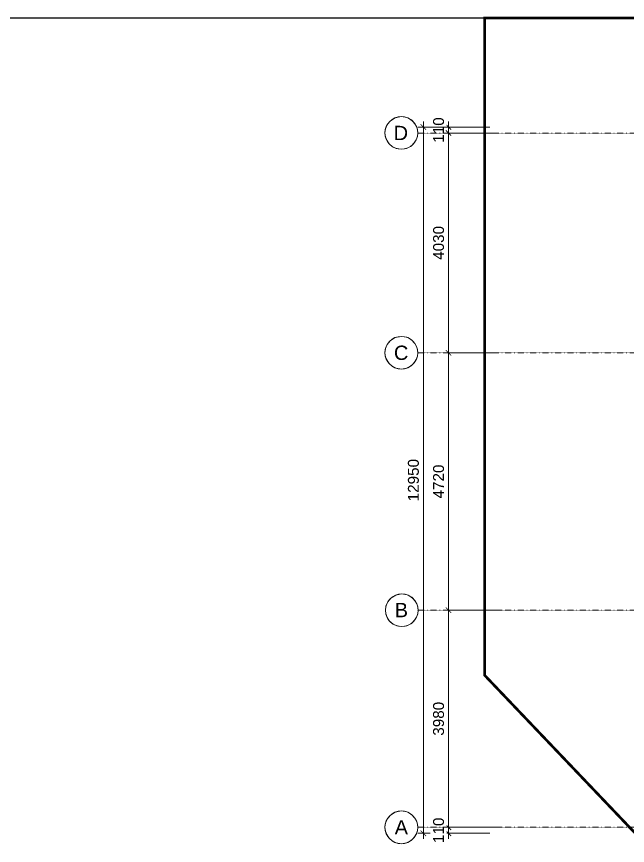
# Model space of a CAD drawing. Header units: millimetres. Extents: x -127141 to 682685, y -1234500 to 49778.
# Drawn here: x 251108 to 262318, y -15172 to 25 of the extents above; entities that cross this region are included whole.
import ezdxf
from ezdxf.enums import TextEntityAlignment as Align

# ---------------------------------------------------------------- set-up
doc = ezdxf.new("R2010")
doc.units = ezdxf.units.MM
doc.header["$MEASUREMENT"] = 0
doc.set_wipeout_variables(frame=1)
doc.linetypes.add('DASHDOT', pattern=[1, 0.5, -0.25, 0, -0.25])
doc.linetypes.add('HIDDEN', pattern=[0.75, 0.5, -0.25])
doc.layers.add('-RANH GIOI LO DAT', color=12, linetype='Continuous')
for name, color, linetype, lineweight in [('A-DIM', 251, 'Continuous', 15), ('A-KY HIEU', 34, 'Continuous', 20), ('A-NET THAY', 125, 'Continuous', 18), ('A-TRUC', 251, 'DASHDOT', 5)]:
    doc.layers.add(name, color=color, linetype=linetype, lineweight=lineweight)
doc.layers.add('LUOI GIONG', color=160, linetype='Continuous', plot=False)
doc.styles.add('A1-arial', font='arial.ttf', dxfattribs={"width": 0.8})
doc.styles.get("Standard").update_dxf_attribs({"font": 'arial.ttf'})
doc.dimstyles.new('DIM_LAYOUT A2-A3', dxfattribs={"dimscale": 0, "dimtxt": 2, "dimasz": 1, "dimexe": 1, "dimexo": 0, "dimgap": 0.8, "dimtad": 1, "dimdec": 0, "dimlfac": -1, "dimzin": 0, "dimdsep": 46, "dimtxsty": 'Standard', "dimblk": 'ARCHTICK', "dimcen": 1, "dimdle": 1, "dimclrd": 256, "dimclre": 256, "dimclrt": 7, "dimadec": 0, "dimazin": 0, "dimtfac": 1, "dimtdec": 0, "dimtix": 1, "dimtofl": 0, "dimtmove": 2, "dimatfit": 3, "dimldrblk": 'ARCHTICK', "dimfxl": 1, "dimtfill": 1, "dimtolj": 1, "dimtzin": 0, "dimarcsym": 0})

# ---------------------------------------------------------------- blocks, each defined once
blk = doc.blocks.new('_ArchTick')
at = {"color": 0, "linetype": 'ByBlock', "const_width": 0.15}
blk.add_lwpolyline([(-0.5, -0.5), (0.5, 0.5)], dxfattribs=at)
blk = doc.blocks.new('*D362')
at = {"layer": 'A-DIM', "lineweight": -2, "transparency": 16777216}
for p, q in [((1166, 17884), (1166, 17984)), ((1885, 17884), (1066, 17884)), ((1885, 17774), (1066, 17774)), ((1166, 17774), (1166, 17674))]:
    blk.add_line(p, q, dxfattribs=at)
at = {"layer": 'Defpoints', "color": 0, "transparency": 16777216}
for p in [(1885, 17884, 0), (1885, 17774, 0)]:
    blk.add_point(p, dxfattribs=at)
at = {"layer": 'A-DIM', "lineweight": -2, "transparency": 16777216, "xscale": 100, "yscale": 100, "zscale": 100}
for p, rotation in [((1166, 17884), 270), ((1166, 17774), 90)]:
    blk.add_blockref('_ArchTick', p, dxfattribs=dict(at, rotation=rotation))
at = {"layer": 'A-DIM', "color": 7, "transparency": 16777216, "insert": (984, 17829), "char_height": 200, "attachment_point": 5, "rotation": 90, "bg_fill": 3, "box_fill_scale": 1.25, "bg_fill_color": 256, "bg_fill_true_color": 13158600, "bg_fill_transparency": 0}
blk.add_mtext('\\A1;110', dxfattribs=at)
at = {"layer": 'Defpoints', "color": 0, "transparency": 16777216}
blk.add_point((1166, 17774), dxfattribs=at)
blk = doc.blocks.new('*D369')
at = {"layer": 'A-DIM', "lineweight": -2, "transparency": 16777216}
for p, q in [((1166, 13644), (1166, 17874)), ((2024, 17774), (1066, 17774)), ((2024, 13744), (1066, 13744))]:
    blk.add_line(p, q, dxfattribs=at)
at = {"layer": 'Defpoints', "color": 0, "transparency": 16777216}
for p in [(1166, 17774), (2024, 17774, 0), (2024, 13744, 0)]:
    blk.add_point(p, dxfattribs=at)
at = {"layer": 'A-DIM', "lineweight": -2, "transparency": 16777216, "xscale": 100, "yscale": 100, "zscale": 100}
for p, rotation in [((1166, 17774), 90), ((1166, 13744), 270)]:
    blk.add_blockref('_ArchTick', p, dxfattribs=dict(at, rotation=rotation))
at = {"layer": 'A-DIM', "color": 7, "transparency": 16777216, "insert": (984, 15759), "char_height": 200, "attachment_point": 5, "rotation": 90, "bg_fill": 3, "box_fill_scale": 1.25, "bg_fill_color": 256, "bg_fill_true_color": 13158600, "bg_fill_transparency": 0}
blk.add_mtext('\\A1;4030', dxfattribs=at)
blk = doc.blocks.new('*D375')
at = {"layer": 'A-DIM', "lineweight": -2, "transparency": 16777216}
for p, q in [((1166, 4944), (1166, 9124)), ((2137, 9024), (1066, 9024)), ((2137, 5044), (1066, 5044))]:
    blk.add_line(p, q, dxfattribs=at)
at = {"layer": 'Defpoints', "color": 0, "transparency": 16777216}
for p in [(1166, 9024), (2137, 9024, 0), (2137, 5044, 0)]:
    blk.add_point(p, dxfattribs=at)
at = {"layer": 'A-DIM', "lineweight": -2, "transparency": 16777216, "xscale": 100, "yscale": 100, "zscale": 100}
for p, rotation in [((1166, 9024), 90), ((1166, 5044), 270)]:
    blk.add_blockref('_ArchTick', p, dxfattribs=dict(at, rotation=rotation))
at = {"layer": 'A-DIM', "color": 7, "transparency": 16777216, "insert": (984, 7034), "char_height": 200, "attachment_point": 5, "rotation": 90, "bg_fill": 3, "box_fill_scale": 1.25, "bg_fill_color": 256, "bg_fill_true_color": 13158600, "bg_fill_transparency": 0}
blk.add_mtext('\\A1;3980', dxfattribs=at)
blk = doc.blocks.new('*D376')
at = {"layer": 'A-DIM', "lineweight": -2, "transparency": 16777216}
for p, q in [((1166, 8924), (1166, 13844)), ((2062, 13744), (1066, 13744)), ((2062, 9024), (1066, 9024))]:
    blk.add_line(p, q, dxfattribs=at)
at = {"layer": 'Defpoints', "color": 0, "transparency": 16777216}
for p in [(1166, 13744), (2062, 13744, 0), (2062, 9024, 0)]:
    blk.add_point(p, dxfattribs=at)
at = {"layer": 'A-DIM', "lineweight": -2, "transparency": 16777216, "xscale": 100, "yscale": 100, "zscale": 100}
for p, rotation in [((1166, 13744), 90), ((1166, 9024), 270)]:
    blk.add_blockref('_ArchTick', p, dxfattribs=dict(at, rotation=rotation))
at = {"layer": 'A-DIM', "color": 7, "transparency": 16777216, "insert": (984, 11384), "char_height": 200, "attachment_point": 5, "rotation": 90, "bg_fill": 3, "box_fill_scale": 1.25, "bg_fill_color": 256, "bg_fill_true_color": 13158600, "bg_fill_transparency": 0}
blk.add_mtext('\\A1;4720', dxfattribs=at)
blk = doc.blocks.new('Tag - Metric')
blk.add_lwpolyline([(0, 3.44), (-1.1, 3.26), (-2.06, 2.76), (-2.71, 2.12), (-3.13, 1.43), (-3.37, 0.73), (-3.44, 0), (-3.3, -0.99), (-2.83, -1.96), (-2.11, -2.72), (-1.16, -3.24), (0, -3.44), (1.28, -3.19), (2.29, -2.57), (2.96, -1.75), (3.33, -0.88), (3.44, 0), (3.34, 0.84), (3.08, 1.53), (2.65, 2.2), (1.84, 2.91), (1.07, 3.27), (0, 3.44)], close=True)
blk.add_circle((0, 0), 3.44)
at = {"style": 'A1-arial', "flags": 8}
blk.add_attdef('1', text='', height=3, dxfattribs=at).set_placement((0, 0), align=Align.MIDDLE_CENTER)
blk = doc.blocks.new('*D378')
at = {"layer": 'A-DIM', "lineweight": -2, "transparency": 16777216}
for p, q in [((704, 17984), (704, 4834)), ((1923, 17884), (604, 17884)), ((1923, 4934), (604, 4934))]:
    blk.add_line(p, q, dxfattribs=at)
at = {"layer": 'Defpoints', "color": 0, "transparency": 16777216}
for p in [(1923, 17884, 0), (704, 4934), (1923, 4934, 0)]:
    blk.add_point(p, dxfattribs=at)
at = {"layer": 'A-DIM', "lineweight": -2, "transparency": 16777216, "xscale": 100, "yscale": 100, "zscale": 100}
for p, rotation in [((704, 17884), 90), ((704, 4934), 270)]:
    blk.add_blockref('_ArchTick', p, dxfattribs=dict(at, rotation=rotation))
at = {"layer": 'A-DIM', "color": 7, "transparency": 16777216, "insert": (522, 11409), "char_height": 200, "attachment_point": 5, "rotation": 90, "bg_fill": 3, "box_fill_scale": 1.25, "bg_fill_color": 256, "bg_fill_true_color": 13158600, "bg_fill_transparency": 0}
blk.add_mtext('\\A1;12950', dxfattribs=at)
blk = doc.blocks.new('*D379')
at = {"layer": 'A-DIM', "lineweight": -2, "transparency": 16777216}
for p, q in [((1923, 5044), (1066, 5044)), ((1166, 5044), (1166, 5144)), ((1923, 4934), (1066, 4934)), ((1166, 4934), (1166, 4834))]:
    blk.add_line(p, q, dxfattribs=at)
at = {"layer": 'Defpoints', "color": 0, "transparency": 16777216}
for p in [(1923, 5044, 0), (1923, 4934, 0)]:
    blk.add_point(p, dxfattribs=at)
at = {"layer": 'A-DIM', "lineweight": -2, "transparency": 16777216, "xscale": 100, "yscale": 100, "zscale": 100}
for p, rotation in [((1166, 5044), 270), ((1166, 4934), 90)]:
    blk.add_blockref('_ArchTick', p, dxfattribs=dict(at, rotation=rotation))
at = {"layer": 'A-DIM', "color": 7, "transparency": 16777216, "insert": (984, 4989), "char_height": 200, "attachment_point": 5, "rotation": 90, "bg_fill": 3, "box_fill_scale": 1.25, "bg_fill_color": 256, "bg_fill_true_color": 13158600, "bg_fill_transparency": 0}
blk.add_mtext('\\A1;110', dxfattribs=at)
at = {"layer": 'Defpoints', "color": 0, "transparency": 16777216}
blk.add_point((1166, 5044), dxfattribs=at)
blk = doc.blocks.new('A$C7b9f95d2')
at = {"layer": 'A-KY HIEU'}
ref = blk.add_blockref('Tag - Metric', (300, 17775.4, 0), dxfattribs=dict(at, xscale=87.13796474971016, yscale=87.13796474971016, zscale=87.13796474971016, rotation=180))
ref.add_attrib('DETAIL#', 'D', dxfattribs={"layer": '0', "height": 262.5, "style": 'A1-arial'}).set_placement((291.3, 17774.3, 0), align=Align.MIDDLE_CENTER)
ref = blk.add_blockref('Tag - Metric', (300, 13745.4, 0), dxfattribs=dict(at, xscale=87.13796474971016, yscale=87.13796474971016, zscale=87.13796474971016, rotation=180))
ref.add_attrib('DETAIL#', 'C', dxfattribs={"layer": '0', "height": 262.5, "style": 'A1-arial'}).set_placement((296.3, 13744.3, 0), align=Align.MIDDLE_CENTER)
ref = blk.add_blockref('Tag - Metric', (308, 9023.6, 0), dxfattribs=dict(at, xscale=87.13796474971016, yscale=87.13796474971016, zscale=87.13796474971016, rotation=180))
ref.add_attrib('DETAIL#', 'B', dxfattribs={"layer": '0', "height": 262.5, "style": 'A1-arial'}).set_placement((300.7, 9027.2, 0), align=Align.MIDDLE_CENTER)
ref = blk.add_blockref('Tag - Metric', (300, 5043.6, 0), dxfattribs=dict(at, xscale=87.13796474971016, yscale=87.13796474971016, zscale=87.13796474971016, rotation=180))
ref.add_attrib('DETAIL#', 'A', dxfattribs={"layer": '0', "height": 262.5, "style": 'A1-arial'}).set_placement((300, 5043.6, 0), align=Align.MIDDLE_CENTER)
at = {"layer": 'A-DIM'}
for base, p1, p2, angle, picture, middle in [((1166.2, 17773.6), (1885.3, 17883.6, 0), (1885.3, 17773.6, 0), 90, '*D362', (984.1, 17828.6)), ((1166.2, 9023.6, 0), (2137.1, 5043.6, 0), (2137.2, 9023.6, 0), 270, '*D375', (984, 7033.6, 0))]:
    dim = blk.add_linear_dim(base=base, p1=p1, p2=p2, angle=angle, dimstyle='DIM_LAYOUT A2-A3', override={"dimscale": 100}, dxfattribs=at)
    dim.commit()
    dim.dimension.update_dxf_attribs({"geometry": picture, "text_midpoint": middle})
dim = blk.add_linear_dim(base=(1166.2, 17773.6, 0), p1=(2024.1, 13743.6, 0), p2=(2024.1, 17773.6), angle=270, dimstyle='DIM_LAYOUT A2-A3', override={"dimscale": 100}, dxfattribs=at)
dim.commit()
dim.dimension.update_dxf_attribs({"geometry": '*D369', "text_midpoint": (984, 15758.6, 0)})
dim = blk.add_linear_dim(base=(1166.2, 13743.6, 0), p1=(2061.8, 9023.6, 0), p2=(2061.8, 13743.6, 0), angle=270, dimstyle='DIM_LAYOUT A2-A3', override={"dimscale": 100}, dxfattribs=at)
dim.commit()
dim.dimension.update_dxf_attribs({"geometry": '*D376', "text_midpoint": (984.1, 11383.6, 0)})
dim = blk.add_linear_dim(base=(703.8, 4933.6), p1=(1923, 17883.6, 0), p2=(1923, 4933.6, 0), angle=90, dimstyle='DIM_LAYOUT A2-A3', override={"dimscale": 100}, dxfattribs=at)
dim.commit()
dim.dimension.update_dxf_attribs({"geometry": '*D378', "text_midpoint": (521.7, 11408.6)})
at = {"layer": 'A-TRUC', "ltscale": 3}
for p, q in [((14146.6, 17773.6, 0), (599.3, 17773.6, 0)), ((14146.6, 13743.6, 0), (599.3, 13743.6, 0)), ((14146.6, 9023.6, 0), (599.3, 9023.6, 0))]:
    blk.add_line(p, q, dxfattribs=at)
at = {"layer": 'A-DIM'}
dim = blk.add_linear_dim(base=(1166.2, 5043.6, 0), p1=(1923, 4933.6, 0), p2=(1923, 5043.6, 0), angle=90, dimstyle='DIM_LAYOUT A2-A3', override={"dimscale": 100}, dxfattribs=at)
dim.commit()
dim.dimension.update_dxf_attribs({"geometry": '*D379', "text_midpoint": (984.1, 4988.6, 0)})
at = {"layer": 'A-TRUC', "ltscale": 3}
blk.add_line((14146.6, 5043.6, 0), (599.3, 5043.6, 0), dxfattribs=at)

msp = doc.modelspace()

# ---------------------------------------------------------------- linework, layer by layer
at = {"layer": '-RANH GIOI LO DAT', "linetype": 'HIDDEN', "ltscale": 10, "const_width": 50}
msp.add_lwpolyline([(259697.5, 0), (259697.5, -12051.4), (264691.9, -17287.2), (270697.5, -17570.9), (270697.5, 0)], close=True, dxfattribs=at)
at = {"layer": 'LUOI GIONG'}
msp.add_lwpolyline([(245697.5, 0), (270697.5, 0), (270697.5, -25000), (245697.5, -25000)], close=True, dxfattribs=at)

# ---------------------------------------------------------------- next in the draw order: block references
at = {"layer": 'A-NET THAY'}
msp.add_blockref('A$C7b9f95d2', (257869.3, -19883.6), dxfattribs=at)

doc.saveas('drawing.dxf')
